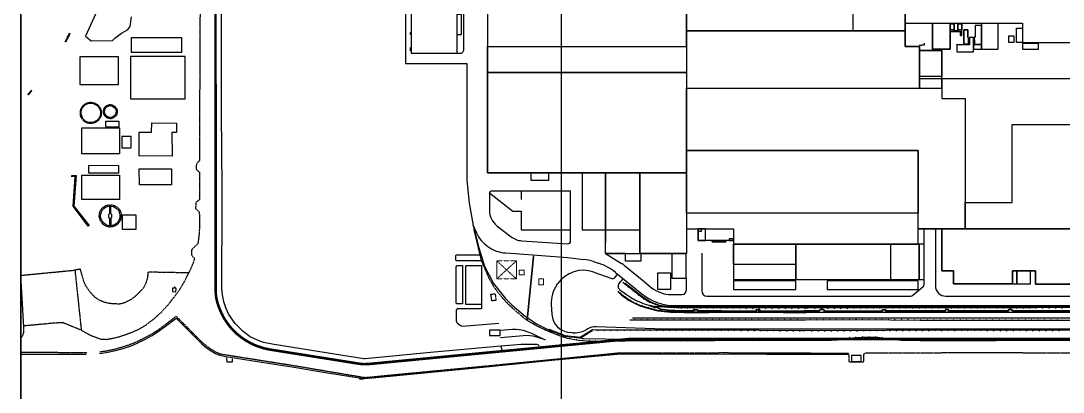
# Model space of a CAD drawing. Header units: millimetres. Extents: x -17369 to 294000, y -718917 to 220315.
# Drawn here: x 253797 to 264973, y -201283 to -197299 of the extents above; entities that cross this region are included whole.
import ezdxf
from ezdxf.xclip import XClip

# ---------------------------------------------------------------- set-up
doc = ezdxf.new("R2010")
doc.units = ezdxf.units.MM
doc.header["$LTSCALE"] = 350
doc.header["$XCLIPFRAME"] = 2
doc.linetypes.add('xref key map$0$HIDDEN', pattern=[0.375, 0.25, -0.125])
doc.linetypes.add('xref key map$0$PHANTOM2', pattern=[1.25, 0.625, -0.125, 0.125, -0.125, 0.125, -0.125])
for name, color, linetype in [('SIGN', 7, 'Continuous'), ('xref key map$0$AE221_가드레일', 8, 'Continuous'), ('xref key map$0$CTR', 8, 'Continuous'), ('xref key map$0$L-BLDG', 9, 'Continuous'), ('xref key map$0$L-건물', 8, 'Continuous'), ('xref key map$0$대지경계선', 1, 'Continuous')]:
    doc.layers.add(name, color=color, linetype=linetype)

# ---------------------------------------------------------------- blocks, each defined once
blk = doc.blocks.new('xref key map$0$AE221')
at = {"layer": 'xref key map$0$AE221_가드레일', "flags": 128}
blk.add_lwpolyline([(0, 0), (0.707, -0.707)], dxfattribs=at)
blk = doc.blocks.new('xref key map')
at = {"linetype": 'xref key map$0$HIDDEN', "lineweight": 9}
for p, q in [((365534, 513206), (380732, 513206)), ((380732, 513206), (365534, 499206)), ((380732, 499206), (365534, 513206)), ((365534, 499206), (380732, 499206))]:
    blk.add_line(p, q, dxfattribs=at)
blk.add_lwpolyline([(0, 1551302), (2389260, 1551302), (2389260, 0), (0, 0)], close=True)
at = {"layer": 'xref key map$0$AE221_가드레일'}
for points in [[(462336, 496688), (462394, 496675), (477491, 484914), (481902, 482185), (485132, 480645), (487997, 479485), (490617, 478652), (494175, 478051), (498201, 477587), (503500, 477324), (602038, 477005)], [(602029, 473423), (569074, 473873), (528712, 473745), (509292, 473691), (499072, 474005), (494196, 474278), (489231, 475020), (481314, 476913), (475607, 478872), (470340, 481179), (466949, 483209), (463630, 485577), (461565, 487021), (458681, 489675)], [(602038, 477005), (604469, 476997), (682897, 477348), (732047, 477359), (778590, 477330), (822258, 477478), (861693, 477415), (920220, 477529), (964462, 477482), (984350, 477559), (1000585, 478094), (1046890, 478397)], [(601978, 451853), (464501, 451273), (444879, 451194), (434697, 451353), (428278, 451934), (419986, 453515), (415052, 454966), (403489, 459576), (396595, 462816), (390279, 466555)], [(602015, 467511), (467677, 467497)], [(405478, 460712), (418033, 455843), (429713, 454561), (439095, 460292), (441548, 460080), (533788, 460049), (600140, 459583), (601996, 459589)], [(601996, 459589), (664949, 459798), (725398, 460014), (818897, 459822), (888446, 459954), (961325, 460149), (1043632, 459963), (1046846, 459959)], [(855652, 451578), (797840, 451816), (749283, 451766), (690752, 451590), (676407, 452030), (669730, 452564), (667312, 452853), (664650, 453303), (661534, 453832), (658531, 454213), (655514, 454269), (652305, 454255), (649084, 454218), (645640, 454145), (642646, 454033), (639029, 453827), (636165, 453487), (633071, 453012), (629837, 452525), (627283, 452260), (624320, 452097), (622372, 451975), (602735, 451857), (601978, 451853)]]:
    blk.add_lwpolyline(points, dxfattribs=at)
at = {"layer": 'xref key map$0$AE221_가드레일', "flags": 128}
for points in [[(1046887, 477491), (1044881, 477502), (1026100, 476060), (1007038, 474671), (999889, 474031), (994574, 473891), (955597, 473793), (903655, 473551), (830278, 473379), (775373, 473571), (724467, 473341), (659981, 473609), (603171, 473407), (602029, 473423)], [(1046865, 467841), (1042380, 467837), (974750, 467399), (902941, 467327), (822643, 467358), (759065, 467369), (690644, 467383), (645521, 467704), (602697, 467511), (602015, 467511)]]:
    blk.add_lwpolyline(points, dxfattribs=at)
at = {"layer": 'xref key map$0$CTR'}
for p, q in [((359940, 564948), (359940, 551998)), ((360029, 565540), (377942, 551350)), ((361940, 566948), (422322, 566948)), ((384374, 566948), (384374, 560350)), ((422322, 528248), (422322, 566948)), ((377942, 551350), (384374, 551350)), ((384374, 551350), (384374, 537100)), ((347273, 540922), (350030, 534619)), ((365713, 540171), (376560, 531708)), ((384374, 537100), (422322, 537100)), ((693942, 495354), (693942, 537878)), ((702530, 537878), (702530, 493991)), ((384808, 528567), (420191, 526253)), ((358714, 524264), (360280, 523221)), ((372340, 519228), (379770, 518842)), ((379770, 518842), (420182, 515617)), ((420182, 515617), (432187, 514221)), ((439939, 512526), (443829, 511261)), ((449166, 518878), (461419, 511147)), ((523011, 519144), (523011, 489991)), ((440158, 504467), (453994, 499513)), ((463753, 509472), (477202, 498537)), ((456220, 500134), (458426, 502847)), ((456689, 504260), (476990, 487754)), ((459403, 495490), (462616, 499441)), ((477202, 498537), (484300, 492723)), ((511011, 499878), (511011, 490291)), ((411704, 494622), (412347, 495549)), ((459941, 491190), (465209, 487272)), ((685275, 486691), (692869, 493055)), ((499507, 487291), (508011, 487291)), ((527011, 485991), (683348, 485991)), ((710530, 485991), (944358, 485991)), ((407466, 479537), (407902, 472116)), ((493851, 477791), (1261444, 477791)), ((502224, 478791), (1177801, 478791)), ((469717, 469291), (1805597, 469291)), ((423736, 457854), (421511, 458058)), ((435467, 460821), (434368, 460187)), ((487070, 460824), (441885, 462418)), ((488974, 460791), (1805597, 460791)), ((0, 441470), (50296, 441372))]:
    blk.add_line(p, q, dxfattribs=at)
at = {"layer": 'xref key map$0$CTR', "linetype": 'xref key map$0$PHANTOM2', "ltscale": 2}
for p, q in [((0, 502010), (41532, 506008)), ((41532, 506008), (46431, 459802)), ((2268, 463080), (0, 501704)), ((24087, 465113), (2268, 463080)), ((32174, 465624), (24087, 465113)), ((46431, 459802), (32174, 465624)), ((1607, 455998), (2081, 457373)), ((2081, 457373), (2301, 458494)), ((2301, 458494), (2268, 463080)), ((0, 453416), (547, 454251)), ((547, 454251), (1607, 455998)), ((50703, 442511), (0, 442624))]:
    blk.add_line(p, q, dxfattribs=at)
at = {"layer": 'xref key map$0$CTR'}
for points in [[(58533, 705496), (49574, 685854), (54003, 682300), (70512, 682444), (72184, 684237), (74175, 685908), (77263, 688102), (80092, 689606), (81823, 690686), (83733, 692662), (84023, 693233), (85112, 700668)], [(295537, 731314), (295537, 664913), (342537, 664913), (342537, 575150), (344396, 557420), (347375, 540337), (351779, 523080), (356060, 508950), (363183, 495620), (372250, 484102), (377063, 479413), (387555, 470354), (396622, 464530), (406854, 459354), (419548, 455212), (432500, 453400), (448786, 453079), (467468, 453036)], [(153904, 772512), (153907, 626938), (154364, 568988), (154332, 557137), (154102, 491911), (154552, 487090), (155619, 481954), (157166, 477612), (157191, 477559)], [(33988, 681550), (35531, 684214)], [(35899, 684043), (34422, 681317)], [(35793, 685152), (35348, 684298), (36065, 683965), (36453, 684792), (35793, 685152)], [(35946, 685069), (37620, 688109)], [(37971, 687877), (36308, 684871)], [(5930, 641856), (5360, 641209), (5942, 640668), (6513, 641302), (5930, 641856)], [(8162, 644238), (6066, 641727)], [(6364, 641444), (8496, 643912)], [(61069, 626152), (60896, 624958), (60616, 624049), (59901, 622666), (59228, 621766), (58071, 620777), (56896, 620098), (55533, 619704), (54215, 619418), (52785, 619480), (51463, 619707), (50287, 620201), (49227, 620833), (48302, 621756), (47391, 622866), (46728, 624489), (46403, 626018), (46405, 627500), (46701, 629224), (47162, 630414), (48079, 631712), (49462, 632978), (51060, 633854), (52461, 634277), (54089, 634352), (55624, 634103), (57075, 633551), (58327, 632763), (59388, 631747), (60310, 630329), (60906, 628890), (61078, 627479), (61069, 626152)], [(65234, 625125), (64382, 626718), (64280, 627966), (64549, 629270), (65159, 630645), (66120, 631533), (67440, 632163), (68420, 632435), (69633, 632217), (70636, 631742), (71951, 630909), (72733, 629721), (73145, 628731), (73196, 627649), (73069, 626842), (72781, 625887), (72168, 624899), (71062, 624032), (70206, 623624), (68959, 623294), (67988, 623414), (67008, 623719), (65892, 624467), (65234, 625125)], [(65237, 620554), (75209, 620567), (75253, 616014), (65376, 616100), (65237, 620554)], [(90982, 593901), (90856, 611973), (100487, 612055), (100542, 619138), (119455, 618936), (119504, 611928), (116077, 611871), (116164, 593716), (90982, 593901)], [(75093, 580465), (52117, 580479), (52131, 586644), (75015, 586526), (75093, 580465)], [(51834, 539915), (40134, 555160), (41775, 578002), (38713, 578063)], [(38846, 578781), (42535, 578722), (40794, 555262), (52367, 540305), (51834, 539915)], [(91101, 571698), (90983, 583880), (115814, 583924), (115751, 571656), (91101, 571698)], [(68023, 555213), (68031, 549399), (67367, 548587), (67367, 546584), (68032, 545967), (68181, 540117), (66679, 540347), (64776, 541239), (63520, 542373), (62211, 544086), (61432, 545839), (61194, 547599), (61359, 549081), (61852, 550710), (62725, 552255), (63792, 553454), (65014, 554360), (66549, 554972), (68023, 555213)], [(69227, 555258), (71238, 554806), (72763, 554012), (74296, 552814), (75322, 551479), (75896, 549855), (76159, 548249), (76156, 546718), (75868, 545502), (75349, 544216), (74257, 542645), (73114, 541593), (71837, 540833), (69465, 540180), (69345, 546095), (69885, 546739), (69897, 548887), (69170, 549454), (69227, 555258)], [(393418, 516528), (388776, 467556), (389178, 467518), (393936, 516507), (393418, 516528)], [(339283, 509639), (339283, 480039), (334883, 480039), (334283, 480709), (334283, 508658), (335150, 509639), (339283, 509639)], [(118468, 492906), (117954, 492943), (117878, 492116), (116574, 492102), (116545, 489478), (119134, 489364), (119226, 492005), (118428, 492050), (118468, 492906)], [(458545, 489528), (461440, 486864), (463515, 485413), (466840, 483041), (470249, 481000), (475535, 478685), (481259, 476720), (489193, 474823), (494176, 474078), (499064, 473805), (509290, 473491), (528713, 473545), (569073, 473673), (602029, 473223)], [(602039, 477312), (503508, 477608), (498225, 477870), (494215, 478332), (490684, 478929), (488094, 479752), (485247, 480905), (482039, 482435), (477654, 485147), (464176, 495647)], [(368806, 447439), (314653, 442626), (264582, 437794), (263391, 437809), (223284, 444256), (192955, 449039), (186435, 450478), (181672, 452186), (176198, 454750), (170664, 458726), (164551, 465087), (159829, 471794), (157191, 477559)], [(353783, 479643), (353783, 476143), (335190, 476143), (334283, 475147), (334283, 467045), (334854, 465672), (337703, 463395), (339283, 462907), (367154, 465361)], [(482041, 479266), (482733, 478883), (486142, 477449), (486633, 477334), (487737, 477499), (488925, 477238), (489757, 476848), (490617, 476201), (491097, 475975), (497565, 475082), (502314, 474805), (508268, 474707), (516598, 474613), (517229, 475449), (519525, 475448), (520746, 474568), (538574, 474575), (565096, 474496), (565151, 475502), (567382, 475419), (567480, 474503), (602032, 474703)], [(483326, 478959), (486235, 477735), (486645, 477639), (487747, 477804), (489022, 477524), (489912, 477106), (490772, 476459), (491183, 476266), (497594, 475381), (502325, 475105), (508272, 475007), (516450, 474915), (517080, 475749), (519622, 475748), (520843, 474868), (538574, 474875), (564812, 474797), (564867, 475813), (567652, 475709), (567749, 474805), (602033, 475003)], [(602032, 474703), (613558, 474769), (614088, 475819), (616290, 475748), (617431, 474611), (661445, 474523), (662146, 475553), (663691, 475503), (664197, 474687), (704528, 474687), (710190, 474771), (710691, 475803), (712002, 475789), (712504, 474649), (758618, 474600), (759292, 475704), (760843, 475691), (761928, 474613), (795621, 474761), (807532, 474586)], [(602033, 475003), (613373, 475068), (613906, 476125), (616418, 476044), (617555, 474911), (661286, 474823), (661991, 475858), (663861, 475798), (664364, 474987), (704523, 474987), (710001, 475068), (710504, 476104), (712199, 476087), (712700, 474948), (758450, 474900), (759125, 476005), (760968, 475990), (762052, 474913), (795623, 475061), (807397, 474888)], [(60455, 441969), (65546, 442639), (71605, 443910), (78656, 445881), (85391, 448179), (90422, 450348), (95219, 452789), (100857, 455737), (106601, 459549), (112177, 463677), (116154, 466795), (119229, 469177), (134125, 454176), (139111, 449246), (142723, 446271), (146175, 443966), (149639, 441817), (152808, 440525), (156169, 439827), (157098, 439690)], [(368079, 459781), (377612, 460625), (380543, 460660), (382850, 460389), (385967, 459804), (389452, 458677), (393265, 457088), (402780, 452306), (396345, 454601), (393455, 455261), (391033, 455560), (388836, 455650), (385851, 455493), (368452, 453928)], [(405364, 460581), (405255, 460302)], [(405255, 460302), (417855, 455355), (429847, 454062), (438821, 459563)], [(405364, 460581), (417927, 455649), (429777, 454371), (438664, 459819)], [(438664, 459819), (438821, 459563)], [(369706, 443657), (396974, 446272), (397687, 446634), (398006, 447112), (398031, 447662), (397872, 448064), (397327, 448577), (396452, 448734), (384335, 448852), (368806, 447439)], [(368806, 447439), (369706, 443657)], [(601953, 441420), (635210, 441406)], [(158033, 438483), (158163, 435636), (162477, 435569), (162514, 437885)], [(262674, 422767), (262515, 421942), (260314, 422271), (260564, 423122)]]:
    blk.add_lwpolyline(points, dxfattribs=at)
blk.add_lwpolyline([(334928, 717133), (337037, 717133, -0.4142136), (340037, 714133), (340037, 675413, -0.4142136), (337037, 672413), (334928, 672413)], format="xyb", dxfattribs=at)
at = {"layer": 'xref key map$0$CTR', "linetype": 'xref key map$0$PHANTOM2', "ltscale": 2}
for points in [[(46431, 459802), (53560, 455897), (61690, 452872), (66157, 452799), (72561, 454042), (76950, 455239), (83925, 457761), (90520, 460530), (96091, 463812), (102911, 469104), (108142, 473946), (113361, 479695), (118210, 485909), (122223, 491488), (125530, 496922), (129087, 504042), (131193, 508187), (133631, 514697), (131350, 517268), (131419, 521941), (136215, 526549), (136479, 528027), (137249, 534516), (137486, 540414), (137337, 550499), (134455, 553129), (134683, 558134), (137485, 560527), (137406, 580932), (134833, 583544), (135128, 587983), (137413, 590408), (137665, 657653), (137894, 704781)], [(693849, 680469), (694023, 678936), (690079, 678712)], [(68058, 556274), (68104, 549403), (67416, 548562), (67429, 546609), (68095, 546000), (68260, 539029), (66505, 539468), (65018, 540020), (63665, 540842), (62340, 542100), (61230, 543781), (60592, 545348), (60249, 547096), (60320, 548881), (60566, 550354), (61104, 551788), (62095, 553270), (63489, 554547), (65057, 555525), (66405, 555959), (68058, 556274)], [(390279, 466555), (387819, 468137), (380831, 473938), (374678, 479528), (368893, 485889), (363289, 493244), (359869, 499574), (354936, 510598), (353825, 513525), (348186, 537160)], [(128993, 503856), (97635, 504458), (97408, 501713), (97034, 498994), (96292, 496622), (94876, 493584), (92998, 491017), (90500, 488372), (88166, 486119), (84252, 483287), (79969, 480976), (77660, 480253), (75242, 479928), (71198, 480059), (67500, 480449), (63705, 481431), (60214, 482921), (57454, 484726), (55318, 486808), (52146, 490482), (49754, 494247), (48281, 497640), (45745, 506765), (41532, 506008)], [(365078, 482834), (361874, 482341), (361010, 487425), (364311, 487868), (365078, 482834)], [(157100, 440726), (156349, 440838), (153109, 441511), (150106, 442735), (146730, 444829), (143336, 447096), (139799, 450009), (134850, 454903), (119318, 470544), (115524, 467605), (111555, 464493), (106012, 460390), (100334, 456622), (94749, 453701), (89986, 451277), (85022, 449137), (78352, 446862), (71362, 444907), (65374, 443651), (60321, 442986)]]:
    blk.add_lwpolyline(points, dxfattribs=at)
for points in [[(61762, 626100), (61575, 624806), (61261, 623786), (60491, 622297), (59737, 621289), (58473, 620209), (57170, 619456), (55703, 619032), (54275, 618722), (52711, 618790), (51268, 619037), (49974, 619581), (48798, 620282), (47788, 621290), (46789, 622507), (46063, 624285), (45710, 625946), (45712, 627560), (46029, 629410), (46546, 630745), (47556, 632174), (49056, 633546), (50790, 634497), (52343, 634966), (54129, 635049), (55805, 634777), (57386, 634175), (58756, 633313), (59926, 632193), (60926, 630654), (61583, 629068), (61772, 627519)], [(64499, 624580), (63495, 626457), (63367, 628022), (63682, 629549), (64408, 631183), (65607, 632291), (67122, 633014), (68377, 633363), (69912, 633087), (71074, 632537), (72600, 631570), (73536, 630148), (74042, 628933), (74105, 627600), (73954, 626641), (73613, 625512), (72853, 624286), (71542, 623258), (70519, 622771), (69022, 622375), (67797, 622526), (66614, 622894), (65315, 623765)], [(69178, 556284), (71581, 555743), (73300, 554848), (75004, 553516), (76202, 551957), (76858, 550102), (77148, 548329), (77145, 546602), (76813, 545202), (76224, 543743), (75007, 541992), (73708, 540796), (72228, 539916), (69402, 539112), (69282, 546117), (69824, 546746), (69831, 548859), (69103, 549424)]]:
    blk.add_lwpolyline(points, close=True, dxfattribs=at)
at = {"layer": 'xref key map$0$CTR', "flags": 128}
for points in [[(347375, 540337), (352497, 517525), (334388, 517525), (333980, 517097), (333980, 513936), (334388, 513525), (353825, 513525)], [(1046887, 477291), (1044888, 477301), (1026115, 475861), (1007054, 474472), (999900, 473831), (994577, 473691), (955598, 473593), (903656, 473351), (830278, 473179), (775373, 473371), (724467, 473141), (659981, 473409), (603170, 473207), (602029, 473223)], [(602039, 477312), (604467, 477305), (682896, 477656), (732047, 477667), (778589, 477638), (822258, 477786), (861693, 477723), (920220, 477837), (964461, 477790), (984344, 477867), (1000579, 478402), (1044644, 478610), (1046890, 478608)], [(157098, 439690), (160714, 439154), (181887, 435808), (211596, 431111), (229168, 428032), (263199, 422654), (263965, 422603), (278193, 424045), (357383, 431653), (410505, 436936), (460782, 441550), (572657, 441431), (601953, 441420)]]:
    blk.add_lwpolyline(points, dxfattribs=at)
at = {"layer": 'xref key map$0$CTR', "linetype": 'xref key map$0$PHANTOM2', "ltscale": 2, "flags": 128}
for points in [[(601954, 442084), (542793, 442307), (459930, 442273), (458490, 442100), (399139, 436186), (356912, 432045), (317615, 428322), (265460, 423337), (264461, 423333), (262897, 423477), (229121, 429150), (211765, 432123), (182047, 436822), (160869, 440168), (157100, 440726)], [(1046805, 442241), (1032534, 442242), (958924, 442402), (899048, 442250), (820969, 442161), (736837, 442396), (648777, 442120), (647197, 441223), (647160, 435951), (647035, 435371), (636801, 435235), (636287, 435764), (636331, 440658), (635709, 441827), (602102, 442083), (601954, 442084)]]:
    blk.add_lwpolyline(points, dxfattribs=at)
at = {"layer": 'xref key map$0$CTR'}
for centre, radius, start, end in [((361940, 564948), 2000, 90, 180), ((374940, 551998), 15000, 180, 232.03882), ((372018, 544239), 24000, 203.628749, 236.333878), ((385787, 543535), 15000, 232.03882, 266.258504), ((373585, 543195), 24000, 236.333878, 267.028131), ((420322, 528248), 2000, 266.258504, 0), ((427565, 474489), 40000, 71.979753, 83.364503), ((432068, 481871), 24000, 70.300636, 145.257555), ((431455, 473223), 40000, 50.888007, 71.979753), ((448612, 490850), 24000, 50.888007, 57.749686), ((454668, 501396), 2000, 250.300636, 320.888007), ((431425, 480945), 24000, 145.257555, 183.361527), ((461731, 493597), 3000, 140.888007, 233.366152), ((499507, 511291), 24000, 230.681542, 270), ((508011, 490291), 3000, 270, 0), ((527011, 489991), 4000, 180, 270), ((690942, 495354), 3000, 309.962877, 0), ((710530, 493991), 8000, 180, 270), ((493851, 525791), 48000, 233.366152, 270), ((502224, 518791), 40000, 230.888007, 270), ((683348, 488991), 3000, 270, 309.962877), ((422877, 472995), 15000, 183.361527, 264.776008), ((425375, 475779), 18000, 264.776008, 299.974715), ((441462, 450426), 12000, 87.979536, 119.974715), ((488974, 514791), 54000, 267.979536, 270)]:
    blk.add_arc(centre, radius, start, end, dxfattribs=at)
at = {"layer": 'xref key map$0$L-BLDG'}
for p, q in [((358366, 841878), (358366, 580878)), ((511366, 841878), (511366, 518878)), ((679366, 841878), (679366, 677878)), ((511366, 689878), (679366, 689878)), ((679366, 695878), (769366, 695878)), ((700393, 675878), (700393, 695878)), ((713803, 695878), (713803, 675878)), ((713803, 689453), (713803, 695878)), ((713803, 689453), (721915, 689453)), ((717021, 695463), (713968, 695463)), ((717021, 690842), (713968, 690842)), ((717021, 689993), (717021, 695878)), ((717021, 689993), (719821, 689993)), ((719821, 689993), (719821, 695878)), ((719821, 695463), (722875, 695463)), ((719821, 690842), (722875, 690842)), ((721915, 686453), (721915, 689453)), ((721965, 689453), (722825, 689453)), ((721965, 686453), (721965, 689453)), ((722825, 689222), (721965, 689222)), ((722825, 688992), (721965, 688992)), ((722825, 688761), (721965, 688761)), ((722825, 686453), (722825, 689453)), ((722825, 686453), (722825, 689453)), ((722875, 690842), (722875, 695463)), ((722875, 686453), (722875, 690842)), ((724278, 690703), (727528, 690703)), ((724278, 684853), (724278, 690703)), ((727528, 690703), (727528, 684853)), ((733003, 694178), (733003, 685028)), ((737778, 694178), (733003, 694178)), ((737903, 694178), (733128, 694178)), ((737903, 695878), (737903, 675878)), ((750703, 675878), (750703, 695878)), ((769366, 695878), (769366, 680878)), ((721915, 686453), (722875, 686453)), ((722825, 688530), (721965, 688530)), ((722825, 688299), (721965, 688299)), ((722825, 688068), (721965, 688068)), ((722825, 687838), (721965, 687838)), ((722825, 687607), (721965, 687607)), ((722825, 687376), (721965, 687376)), ((722825, 687145), (721965, 687145)), ((722825, 686915), (721965, 686915)), ((722825, 686684), (721965, 686684)), ((724278, 679603), (724278, 684853)), ((727528, 684853), (728028, 684853)), ((728028, 684828), (728028, 679603)), ((731763, 674118), (731763, 684588)), ((732303, 685028), (732303, 682928)), ((732303, 685028), (733003, 685028)), ((769366, 680878), (846366, 680878)), ((358366, 677878), (511366, 677878)), ((679366, 677878), (690366, 677878)), ((690366, 677878), (690366, 645878)), ((713803, 675878), (700393, 675878)), ((718943, 679238), (718943, 674118)), ((718943, 673928), (731763, 673928)), ((728028, 679603), (724278, 679603)), ((737903, 679328), (732653, 679328)), ((737903, 675878), (750703, 675878)), ((358366, 657878), (511366, 657878)), ((511366, 645878), (707366, 645878)), ((358366, 580878), (511366, 580878)), ((449166, 580878), (449166, 527391)), ((475366, 580878), (475366, 518878)), ((689366, 537878), (707366, 537878)), ((547366, 510523), (547366, 525878)), ((668367, 498878), (668366, 525878)), ((475366, 518878), (511366, 518878)), ((511366, 518878), (511011, 518878)), ((547366, 510523), (595366, 510523))]:
    blk.add_line(p, q, dxfattribs=at)
at = {"layer": 'xref key map$0$L-BLDG', "lineweight": 30}
blk.add_line((449166, 518878), (475366, 518878), dxfattribs=at)
at = {"layer": 'xref key map$0$L-BLDG'}
for points in [[(368604, 847778), (368604, 841878), (358366, 841878), (358366, 677878), (511366, 677878), (511366, 841878), (509366, 841878), (509366, 853878), (398554, 853878), (398554, 841878), (396679, 841878), (396679, 847778), (368604, 847778), (368604, 841878), (358366, 841878)], [(679366, 841878), (679366, 695878), (700393, 695878), (700393, 675878), (713803, 675878), (713803, 695878), (737903, 695878), (737903, 675878), (750703, 675878), (750703, 695878), (769366, 695878), (769366, 680878), (846366, 680878), (846366, 695878), (859366, 695878), (859366, 680878), (877366, 680878), (877366, 695878), (892430, 695878), (892430, 676878), (913366, 676878), (913366, 841878), (679366, 841878)], [(334928, 687073), (338578, 687073), (338578, 702473), (334928, 702473)], [(300208, 687073), (299208, 687073), (299204, 688672), (300208, 688672)], [(511366, 689878), (511366, 645878), (690366, 645878), (690366, 677878), (679366, 677878), (679366, 689878), (511366, 689878)], [(713803, 695878), (713803, 675878), (700393, 675878), (700393, 695878)], [(713968, 695463), (713968, 690842), (717021, 690842)], [(722875, 695878), (722875, 690842), (719821, 690842)], [(724278, 690703), (724278, 679603), (728028, 679603), (728028, 684828), (727528, 684828), (727528, 690703), (724278, 690703)], [(737903, 694178), (733003, 694178), (733003, 685028), (732303, 685028), (732303, 682928), (732653, 682928), (732653, 679328), (737903, 679328), (737903, 694178)], [(737903, 695878), (737903, 675878), (750703, 675878), (750703, 695878)], [(718943, 679238), (718943, 679488), (728643, 679488), (728643, 684838)], [(728643, 684838), (728643, 679413), (728643, 679298), (718943, 679298), (718943, 673928), (731763, 673928), (731763, 684838), (728643, 684838)], [(731763, 678928), (732653, 678928), (732653, 682928), (731763, 682928)], [(300208, 674463), (299208, 674463), (299208, 677063), (300208, 677063)], [(959367, 652953), (923292, 652953), (923292, 638353), (905442, 638353), (905442, 652953), (878291, 652953), (878291, 638353), (806441, 638353), (806441, 652953), (707366, 652953), (707366, 645878)], [(707367, 537878), (707367, 505358), (716414, 505358), (716418, 495386), (761842, 495403), (761842, 505403), (779367, 505403), (779367, 495128), (833367, 495128), (833367, 505378), (940642, 505403), (940642, 517403), (959367, 517403), (959367, 652953)], [(475366, 536878), (475366, 518878), (476261, 518878), (476261, 512878), (464366, 512878), (464366, 518878), (449166, 518878), (449166, 536878), (475366, 536878)], [(520366, 537878), (520366, 528878), (525966, 528878), (525966, 537877), (520366, 537878)]]:
    blk.add_lwpolyline(points, dxfattribs=at)
for points in [[(511366, 761878), (679366, 761878), (679366, 689878), (511366, 689878)], [(300208, 672413), (300208, 717133), (334928, 717133), (334928, 672413)], [(713968, 695463), (717021, 695463), (717021, 690842), (713968, 690842)], [(717021, 695878), (719821, 695878), (719821, 689993), (717021, 689993)], [(719821, 695463), (722875, 695463), (722875, 690842), (719821, 690842)], [(769366, 680878), (764837, 680878), (764837, 692084), (769366, 692084)], [(731763, 682928), (732653, 682928), (732653, 678928), (731763, 678928)], [(762830, 680878), (758817, 680878), (758817, 686024), (762830, 686024)], [(358366, 677878), (511366, 677878), (511366, 657878), (358366, 657878)], [(707366, 654953), (690366, 654953), (690366, 674878), (707366, 674878)], [(737903, 679328), (732653, 679328), (732653, 678928), (731763, 678928), (731763, 675878), (737903, 675878)], [(769366, 675878), (781716, 675878), (781716, 680228), (769366, 680228)], [(358366, 657878), (511366, 657878), (511366, 580878), (358366, 580878)], [(511366, 597878), (689366, 597878), (689366, 549878), (511366, 549878)], [(391869, 575077), (405629, 575077), (405629, 580878), (391869, 580878), (391869, 575077)], [(431166, 536878), (449166, 536878), (449166, 580878), (431166, 580878)], [(475366, 580878), (449166, 580878), (449166, 536878), (475366, 536878)], [(475366, 580878), (511366, 580878), (511366, 518878), (475366, 518878)], [(520366, 536078), (522966, 536078), (522966, 537876), (520366, 537876)], [(959362, 537878), (959367, 517403), (940642, 517403), (940642, 505403), (833367, 505378), (833367, 495128), (779367, 495128), (779367, 505403), (761842, 505403), (761842, 495403), (716418, 495402), (716414, 505358), (707367, 505358), (707367, 537878)], [(530916, 527878), (541416, 527878), (541416, 528878), (530916, 528878)], [(544166, 528878), (547366, 528878), (547366, 530078), (544166, 530078)], [(547366, 498876), (595366, 498878), (595366, 525878), (547366, 525876)], [(595366, 498878), (689942, 498878), (689942, 525878), (595366, 525878)], [(689942, 498878), (693942, 498878), (693942, 525878), (689942, 525878)], [(511011, 518878), (500011, 518878), (500011, 499878), (511011, 499878)], [(761845, 495403), (765041, 495403), (765018, 505403), (761842, 505403)], [(765041, 495403), (775517, 495403), (775517, 505428), (765041, 505403)], [(489183, 503892), (498982, 503892), (498982, 491092), (489183, 491092)], [(547366, 491176), (595366, 491176), (595366, 497676), (547366, 497676)], [(619366, 491178), (689366, 491178), (689366, 497703), (619366, 497703)]]:
    blk.add_lwpolyline(points, close=True, dxfattribs=at)
at = {"layer": 'xref key map$0$L-BLDG', "lineweight": 30}
for points in [[(511366, 761878), (511366, 645878), (707366, 645878), (707366, 674878), (690366, 674878), (690366, 677878), (679366, 677878), (679366, 761878), (511366, 761878)], [(511366, 645878), (707367, 645878), (707367, 637878), (725367, 637878), (725367, 537878), (689366, 537878), (689366, 597878), (511366, 597878), (511366, 645878)], [(725367, 557878), (761367, 557878), (761367, 617878), (851367, 617878), (851367, 597878), (869367, 597878), (869367, 537878), (725367, 537878), (725367, 557878)], [(511366, 549878), (511366, 537878), (547366, 537876), (547366, 525876), (689366, 525878), (689366, 549878), (511366, 549878)]]:
    blk.add_lwpolyline(points, dxfattribs=at)
for points in [[(639366, 761878), (679366, 761878), (679366, 689878), (639366, 689878)], [(707366, 652953), (690366, 652953), (690366, 645878), (707366, 645878)], [(520366, 528878), (520366, 537876), (547366, 537876), (547366, 528878), (541416, 528878), (541416, 527878), (530916, 527878), (530916, 528878)]]:
    blk.add_lwpolyline(points, close=True, dxfattribs=at)
at = {"layer": 'xref key map$0$L-건물', "lineweight": 9}
for p, q in [((365534, 513206), (365534, 499206)), ((380732, 513206), (380732, 499206))]:
    blk.add_line(p, q, dxfattribs=at)
at = {"layer": 'xref key map$0$L-건물'}
for points in [[(84630, 673656), (123764, 673656), (123764, 684566), (84630, 684566)], [(45366, 648771), (74912, 648771), (74912, 670078), (45366, 670078)], [(84266, 637787), (126308, 637787), (126308, 670220), (84266, 670220)], [(75708, 595375), (46829, 595372), (46829, 615338), (75708, 615338)], [(77623, 599985), (84810, 599985), (84810, 608846), (77623, 608846)], [(75708, 560371), (46829, 560368), (46829, 578918), (75708, 578918)], [(88228, 537332), (77971, 537328), (77971, 548392), (88228, 548392)], [(353783, 479643), (341783, 479639), (341783, 509639), (353783, 509639)], [(637963, 435816), (645463, 435816), (645463, 440316), (637963, 440316)]]:
    blk.add_lwpolyline(points, close=True, dxfattribs=at)
at = {"layer": 'xref key map$0$L-건물', "lineweight": 9}
for points in [[(382718, 506029), (386537, 506029), (386537, 502276), (382718, 502276)], [(397961, 494710), (401591, 494710), (401591, 499339), (397961, 499339)]]:
    blk.add_lwpolyline(points, close=True, dxfattribs=at)
at = {"layer": 'xref key map$0$L-건물'}
blk.add_lwpolyline([(360079, 455781), (368079, 455781), (368079, 459781), (360079, 459781), (360079, 455781)], dxfattribs=at)
at = {"layer": 'xref key map$0$대지경계선', "linetype": 'xref key map$0$PHANTOM2', "ltscale": 15, "const_width": 2000}
blk.add_lwpolyline([(1279058, 453016), (467468, 453036), (409328, 447456), (269358, 434036), (266531, 433796), (263358, 433716), (260440, 433978), (191008, 445006), (186597, 445934), (182298, 447356), (179498, 448416), (176778, 449706), (174168, 451146), (171665, 452721), (169138, 454466), (165639, 457295), (162458, 460476), (160468, 462736), (158658, 465136), (156153, 468901), (154098, 472906), (152898, 475676), (151798, 478476), (150888, 481336), (150208, 484246), (149798, 487236), (149648, 490206), (149388, 905626)], dxfattribs=at)
at = {"layer": 'xref key map$0$AE221_가드레일'}
for p, xscale, yscale, zscale, rotation in [((460345, 488143), 999.9999999999997, 999.9999999999997, 999.9999999999997, 137.3768794320802), ((466291, 493639), 1000, 1000, 1000, 322.0794420745268), ((470235, 490566), 1000, 1000, 1000, 322.0794420745268), ((464300, 485099), 1000, 1000, 1000, 144.4965675509345), ((468447, 482312), 999.9999999999997, 999.9999999999997, 999.9999999999997, 149.0906506912393), ((472899, 480058), 999.9999999999998, 999.9999999999998, 999.9999999999998, 156.3490186004174), ((474180, 487493), 1000, 1000, 1000, 322.0794420745268), ((478174, 484492), 1000, 1000, 1000, 328.2643667199509), ((482458, 481920), 1000, 1000, 1000, 334.5020008165715), ((477540, 478209), 999.9999999999998, 999.9999999999998, 999.9999999999998, 161.0530943619735), ((482296, 476678), 999.9999999999999, 999.9999999999999, 999.9999999999999, 166.5531669449576), ((487159, 475515), 999.9999999999999, 999.9999999999999, 999.9999999999999, 166.5531669449576), ((487021, 479880), 1000, 1000, 1000, 337.95265764647), ((492069, 474596), 1000, 1000, 1000, 171.4967871933283), ((491798, 478453), 999.9999999999992, 999.9999999999992, 999.9999999999992, 350.403532849208), ((497041, 474119), 999.9999999999994, 999.9999999999994, 999.9999999999994, 176.8032908779756), ((496747, 477754), 1000, 1000, 1000, 353.4278174135893), ((502036, 473914), 1000, 1000, 1000, 178.2412259284729), ((501733, 477412), 1000, 1000, 1000, 357.1608545177268), ((507034, 473761), 1000, 1000, 1000, 178.2412259284729), ((506731, 477314), 1000.000000000001, 1000.000000000001, 1000.000000000001, 359.8143945054298), ((512033, 473699), 999.9999999999994, 999.9999999999994, 999.9999999999994, 180.1592938346371), ((511731, 477297), 1000.000000000001, 1000.000000000001, 1000.000000000001, 359.8143945054298), ((517033, 473713), 999.9999999999994, 999.9999999999994, 999.9999999999994, 180.1592938346371), ((516731, 477281), 1000.000000000001, 1000.000000000001, 1000.000000000001, 359.8143945054298), ((522033, 473727), 999.9999999999994, 999.9999999999994, 999.9999999999994, 180.1592938346371), ((521731, 477265), 1000.000000000001, 1000.000000000001, 1000.000000000001, 359.8143945054298), ((527033, 473741), 999.9999999999994, 999.9999999999994, 999.9999999999994, 180.1592938346371), ((526731, 477249), 1000.000000000001, 1000.000000000001, 1000.000000000001, 359.8143945054298), ((532033, 473756), 999.999999999999, 999.999999999999, 999.999999999999, 180.1817104846466), ((531731, 477233), 1000.000000000001, 1000.000000000001, 1000.000000000001, 359.8143945054298), ((537033, 473772), 999.999999999999, 999.999999999999, 999.999999999999, 180.1817104846466), ((536731, 477216), 1000.000000000001, 1000.000000000001, 1000.000000000001, 359.8143945054298), ((542033, 473788), 999.999999999999, 999.999999999999, 999.999999999999, 180.1817104846466), ((541731, 477200), 1000.000000000001, 1000.000000000001, 1000.000000000001, 359.8143945054298), ((547032, 473804), 999.999999999999, 999.999999999999, 999.999999999999, 180.1817104846466), ((546731, 477184), 1000.000000000001, 1000.000000000001, 1000.000000000001, 359.8143945054298), ((552032, 473819), 999.999999999999, 999.999999999999, 999.999999999999, 180.1817104846466), ((551731, 477168), 1000.000000000001, 1000.000000000001, 1000.000000000001, 359.8143945054298), ((557032, 473835), 999.999999999999, 999.999999999999, 999.999999999999, 180.1817104846466), ((556730, 477152), 1000.000000000001, 1000.000000000001, 1000.000000000001, 359.8143945054298), ((562032, 473851), 999.999999999999, 999.999999999999, 999.999999999999, 180.1817104846466), ((561730, 477135), 1000.000000000001, 1000.000000000001, 1000.000000000001, 359.8143945054298), ((567032, 473867), 999.999999999999, 999.999999999999, 999.999999999999, 180.1817104846466), ((566730, 477119), 1000.000000000001, 1000.000000000001, 1000.000000000001, 359.8143945054298), ((572032, 473833), 999.9999999999999, 999.9999999999999, 999.9999999999999, 179.2161650072865), ((571730, 477103), 1000.000000000001, 1000.000000000001, 1000.000000000001, 359.8143945054298), ((577032, 473765), 999.9999999999999, 999.9999999999999, 999.9999999999999, 179.2161650072865), ((576730, 477087), 1000.000000000001, 1000.000000000001, 1000.000000000001, 359.8143945054298), ((582031, 473696), 999.9999999999999, 999.9999999999999, 999.9999999999999, 179.2161650072865), ((581730, 477071), 1000.000000000001, 1000.000000000001, 1000.000000000001, 359.8143945054298), ((587031, 473628), 999.9999999999999, 999.9999999999999, 999.9999999999999, 179.2161650072865), ((586730, 477054), 1000.000000000001, 1000.000000000001, 1000.000000000001, 359.8143945054298), ((592030, 473559), 999.9999999999999, 999.9999999999999, 999.9999999999999, 179.2161650072865), ((591730, 477038), 1000.000000000001, 1000.000000000001, 1000.000000000001, 359.8143945054298), ((597030, 473491), 999.9999999999999, 999.9999999999999, 999.9999999999999, 179.2161650072865), ((596730, 477022), 1000.000000000001, 1000.000000000001, 1000.000000000001, 359.8143945054298), ((601730, 477006), 1000.000000000001, 1000.000000000001, 1000.000000000001, 359.8143945054298), ((607026, 473421), 1000.000000000001, 1000.000000000001, 1000.000000000001, 180.2037228473301), ((609468, 477019), 999.9999999999985, 999.9999999999985, 999.9999999999985, 0.2564189821368001), ((612026, 473438), 1000.000000000001, 1000.000000000001, 1000.000000000001, 180.2037228473301), ((614468, 477042), 999.9999999999985, 999.9999999999985, 999.9999999999985, 0.2564189821368001), ((617026, 473456), 1000.000000000001, 1000.000000000001, 1000.000000000001, 180.2037228473301), ((619468, 477064), 999.9999999999985, 999.9999999999985, 999.9999999999985, 0.2564189821368001), ((622026, 473474), 1000.000000000001, 1000.000000000001, 1000.000000000001, 180.2037228473301), ((624468, 477087), 999.9999999999985, 999.9999999999985, 999.9999999999985, 0.2564189821368001), ((627026, 473492), 1000.000000000001, 1000.000000000001, 1000.000000000001, 180.2037228473301), ((629468, 477109), 999.9999999999985, 999.9999999999985, 999.9999999999985, 0.2564189821368001), ((632026, 473510), 1000.000000000001, 1000.000000000001, 1000.000000000001, 180.2037228473301), ((634468, 477131), 999.9999999999985, 999.9999999999985, 999.9999999999985, 0.2564189821368001), ((637026, 473527), 1000.000000000001, 1000.000000000001, 1000.000000000001, 180.2037228473301), ((639468, 477154), 999.9999999999985, 999.9999999999985, 999.9999999999985, 0.2564189821368001), ((642026, 473545), 1000.000000000001, 1000.000000000001, 1000.000000000001, 180.2037228473301), ((644468, 477176), 999.9999999999985, 999.9999999999985, 999.9999999999985, 0.2564189821368001), ((647026, 473563), 1000.000000000001, 1000.000000000001, 1000.000000000001, 180.2037228473301), ((649468, 477198), 999.9999999999985, 999.9999999999985, 999.9999999999985, 0.2564189821368001), ((652026, 473581), 1000.000000000001, 1000.000000000001, 1000.000000000001, 180.2037228473301), ((654468, 477221), 999.9999999999985, 999.9999999999985, 999.9999999999985, 0.2564189821368001), ((657026, 473598), 1000.000000000001, 1000.000000000001, 1000.000000000001, 180.2037228473301), ((659468, 477243), 999.9999999999985, 999.9999999999985, 999.9999999999985, 0.2564189821368001), ((662026, 473600), 999.9999999999994, 999.9999999999994, 999.9999999999994, 179.7618835019389), ((664468, 477266), 999.9999999999985, 999.9999999999985, 999.9999999999985, 0.2564189821368001), ((667026, 473580), 999.9999999999994, 999.9999999999994, 999.9999999999994, 179.7618835019389), ((669468, 477288), 999.9999999999985, 999.9999999999985, 999.9999999999985, 0.2564189821368001), ((672026, 473559), 999.9999999999994, 999.9999999999994, 999.9999999999994, 179.7618835019389), ((674468, 477310), 999.9999999999985, 999.9999999999985, 999.9999999999985, 0.2564189821368001), ((677026, 473538), 999.9999999999994, 999.9999999999994, 999.9999999999994, 179.7618835019389), ((679468, 477333), 999.9999999999985, 999.9999999999985, 999.9999999999985, 0.2564189821368001), ((682026, 473517), 999.9999999999994, 999.9999999999994, 999.9999999999994, 179.7618835019389), ((684468, 477348), 999.999999999998, 999.999999999998, 999.999999999998, 0.0128228021893429), ((687026, 473497), 999.9999999999994, 999.9999999999994, 999.9999999999994, 179.7618835019389), ((689468, 477349), 999.999999999998, 999.999999999998, 999.999999999998, 0.0128228021893429), ((692026, 473476), 999.9999999999994, 999.9999999999994, 999.9999999999994, 179.7618835019389), ((694468, 477351), 999.999999999998, 999.999999999998, 999.999999999998, 0.0128228021893429), ((697026, 473455), 999.9999999999994, 999.9999999999994, 999.9999999999994, 179.7618835019389), ((699468, 477352), 999.999999999998, 999.999999999998, 999.999999999998, 0.0128228021893429), ((702026, 473434), 999.9999999999994, 999.9999999999994, 999.9999999999994, 179.7618835019389), ((704468, 477353), 999.999999999998, 999.999999999998, 999.999999999998, 0.0128228021893429), ((707026, 473413), 999.9999999999994, 999.9999999999994, 999.9999999999994, 179.7618835019389), ((709468, 477354), 999.999999999998, 999.999999999998, 999.999999999998, 0.0128228021893429), ((712026, 473393), 999.9999999999994, 999.9999999999994, 999.9999999999994, 179.7618835019389), ((714468, 477355), 999.999999999998, 999.999999999998, 999.999999999998, 0.0128228021893429), ((717025, 473372), 999.9999999999994, 999.9999999999994, 999.9999999999994, 179.7618835019389), ((719468, 477356), 999.999999999998, 999.999999999998, 999.999999999998, 0.0128228021893429), ((722025, 473351), 999.9999999999994, 999.9999999999994, 999.9999999999994, 179.7618835019389), ((724468, 477357), 999.999999999998, 999.999999999998, 999.999999999998, 0.0128228021893429), ((727025, 473353), 999.999999999998, 999.999999999998, 999.999999999998, 180.2588681023353), ((729468, 477358), 999.999999999998, 999.999999999998, 999.999999999998, 0.0128228021893429), ((732025, 473375), 999.999999999998, 999.999999999998, 999.999999999998, 180.2588681023353), ((734468, 477358), 1000.000000000001, 1000.000000000001, 1000.000000000001, 359.9642993989453), ((737025, 473398), 999.999999999998, 999.999999999998, 999.999999999998, 180.2588681023353), ((739468, 477354), 1000.000000000001, 1000.000000000001, 1000.000000000001, 359.9642993989453), ((742025, 473420), 999.999999999998, 999.999999999998, 999.999999999998, 180.2588681023353), ((744468, 477351), 1000.000000000001, 1000.000000000001, 1000.000000000001, 359.9642993989453), ((747025, 473443), 999.999999999998, 999.999999999998, 999.999999999998, 180.2588681023353), ((749468, 477348), 1000.000000000001, 1000.000000000001, 1000.000000000001, 359.9642993989453), ((752025, 473465), 999.999999999998, 999.999999999998, 999.999999999998, 180.2588681023353), ((754468, 477345), 1000.000000000001, 1000.000000000001, 1000.000000000001, 359.9642993989453), ((757025, 473488), 999.999999999998, 999.999999999998, 999.999999999998, 180.2588681023353), ((759468, 477342), 1000.000000000001, 1000.000000000001, 1000.000000000001, 359.9642993989453), ((762025, 473511), 999.999999999998, 999.999999999998, 999.999999999998, 180.2588681023353), ((764468, 477339), 1000.000000000001, 1000.000000000001, 1000.000000000001, 359.9642993989453), ((767025, 473533), 999.999999999998, 999.999999999998, 999.999999999998, 180.2588681023353), ((769468, 477336), 1000.000000000001, 1000.000000000001, 1000.000000000001, 359.9642993989453), ((772025, 473556), 999.999999999998, 999.999999999998, 999.999999999998, 180.2588681023353), ((774468, 477333), 1000.000000000001, 1000.000000000001, 1000.000000000001, 359.9642993989453), ((777025, 473565), 999.9999999999999, 999.9999999999999, 999.9999999999999, 179.7996403818435), ((779468, 477333), 999.9999999999982, 999.9999999999982, 999.9999999999982, 0.1941822093731013), ((782025, 473548), 999.9999999999999, 999.9999999999999, 999.9999999999999, 179.7996403818435), ((784468, 477350), 999.9999999999982, 999.9999999999982, 999.9999999999982, 0.1941822093731013), ((787025, 473530), 999.9999999999999, 999.9999999999999, 999.9999999999999, 179.7996403818435), ((789468, 477367), 999.9999999999982, 999.9999999999982, 999.9999999999982, 0.1941822093731013), ((792025, 473513), 999.9999999999999, 999.9999999999999, 999.9999999999999, 179.7996403818435), ((794468, 477384), 999.9999999999982, 999.9999999999982, 999.9999999999982, 0.1941822093731013), ((797025, 473495), 999.9999999999999, 999.9999999999999, 999.9999999999999, 179.7996403818435), ((799468, 477401), 999.9999999999982, 999.9999999999982, 999.9999999999982, 0.1941822093731013), ((394339, 464152), 999.9999999999994, 999.9999999999994, 999.9999999999994, 149.3749509324195), ((472015, 467498), 1000, 1000, 1000, 180.0056486617474), ((477015, 467498), 1000, 1000, 1000, 180.0056486617474), ((482015, 467499), 1000, 1000, 1000, 180.0056486617474), ((487015, 467499), 1000, 1000, 1000, 180.0056486617474), ((492015, 467500), 1000, 1000, 1000, 180.0056486617474), ((497015, 467500), 1000, 1000, 1000, 180.0056486617474), ((502015, 467501), 1000, 1000, 1000, 180.0056486617474), ((507015, 467501), 1000, 1000, 1000, 180.0056486617474), ((512015, 467502), 1000, 1000, 1000, 180.0056486617474), ((517015, 467502), 1000, 1000, 1000, 180.0056486617474), ((522015, 467503), 1000, 1000, 1000, 180.0056486617474), ((527015, 467503), 1000, 1000, 1000, 180.0056486617474), ((532015, 467504), 1000, 1000, 1000, 180.0056486617474), ((537015, 467504), 1000, 1000, 1000, 180.0056486617474), ((542015, 467505), 1000, 1000, 1000, 180.0056486617474), ((547015, 467505), 1000, 1000, 1000, 180.0056486617474), ((552015, 467506), 1000, 1000, 1000, 180.0056486617474), ((557015, 467506), 1000, 1000, 1000, 180.0056486617474), ((562015, 467507), 1000, 1000, 1000, 180.0056486617474), ((567015, 467507), 1000, 1000, 1000, 180.0056486617474), ((572015, 467508), 1000, 1000, 1000, 180.0056486617474), ((577015, 467508), 1000, 1000, 1000, 180.0056486617474), ((582015, 467509), 1000, 1000, 1000, 180.0056486617474), ((587015, 467509), 1000, 1000, 1000, 180.0056486617474), ((592015, 467510), 1000, 1000, 1000, 180.0056486617474), ((597015, 467510), 1000, 1000, 1000, 180.0056486617474), ((606868, 467530), 1000, 1000, 1000, 180.2584720228064), ((611868, 467552), 1000, 1000, 1000, 180.2584720228064), ((616868, 467575), 1000, 1000, 1000, 180.2584720228064), ((621868, 467597), 1000, 1000, 1000, 180.2584720228064), ((626868, 467620), 1000, 1000, 1000, 180.2584720228064), ((631868, 467642), 1000, 1000, 1000, 180.2584720228064), ((636867, 467665), 1000, 1000, 1000, 180.2584720228064), ((641867, 467688), 1000, 1000, 1000, 180.2584720228064), ((646867, 467694), 1000, 1000, 1000, 179.5924110769077), ((651867, 467659), 1000, 1000, 1000, 179.5924110769077), ((656867, 467623), 1000, 1000, 1000, 179.5924110769077), ((661867, 467588), 1000, 1000, 1000, 179.5924110769077), ((666867, 467552), 1000, 1000, 1000, 179.5924110769077), ((671867, 467517), 1000, 1000, 1000, 179.5924110769077), ((676867, 467481), 1000, 1000, 1000, 179.5924110769077), ((681866, 467445), 1000, 1000, 1000, 179.5924110769077), ((686866, 467410), 1000, 1000, 1000, 179.5924110769077), ((691866, 467383), 1000, 1000, 1000, 179.9882763932117), ((696866, 467382), 1000, 1000, 1000, 179.9882763932117), ((701866, 467381), 1000, 1000, 1000, 179.9882763932117), ((706866, 467380), 1000, 1000, 1000, 179.9882763932117), ((711866, 467379), 1000, 1000, 1000, 179.9882763932117), ((716866, 467378), 1000, 1000, 1000, 179.9882763932117), ((721866, 467377), 1000, 1000, 1000, 179.9882763932117), ((726866, 467376), 1000, 1000, 1000, 179.9882763932117), ((731866, 467375), 1000, 1000, 1000, 179.9882763932117), ((736866, 467374), 1000, 1000, 1000, 179.9882763932117), ((741866, 467373), 1000, 1000, 1000, 179.9882763932117), ((746866, 467371), 1000, 1000, 1000, 179.9882763932117), ((751866, 467370), 1000, 1000, 1000, 179.9882763932117), ((756866, 467369), 1000, 1000, 1000, 179.9882763932117), ((761866, 467369), 999.9999999999997, 999.9999999999997, 999.9999999999997, 179.9900869237009), ((766866, 467368), 999.9999999999997, 999.9999999999997, 999.9999999999997, 179.9900869237009), ((771866, 467367), 999.9999999999997, 999.9999999999997, 999.9999999999997, 179.9900869237009), ((776866, 467366), 999.9999999999997, 999.9999999999997, 999.9999999999997, 179.9900869237009), ((781866, 467365), 999.9999999999997, 999.9999999999997, 999.9999999999997, 179.9900869237009), ((786866, 467364), 999.9999999999997, 999.9999999999997, 999.9999999999997, 179.9900869237009), ((791866, 467363), 999.9999999999997, 999.9999999999997, 999.9999999999997, 179.9900869237009), ((796866, 467362), 999.9999999999997, 999.9999999999997, 999.9999999999997, 179.9900869237009), ((398747, 461805), 999.9999999999998, 999.9999999999998, 999.9999999999998, 154.82770079114), ((403273, 459678), 999.9999999999998, 999.9999999999998, 999.9999999999998, 154.82770079114), ((407911, 457813), 999.9999999999994, 999.9999999999994, 999.9999999999994, 158.2635487795885), ((410139, 458905), 999.9999999999999, 999.9999999999999, 999.9999999999999, 338.8030289635645), ((412556, 455962), 999.9999999999994, 999.9999999999994, 999.9999999999994, 158.2635487795885), ((414801, 457097), 999.9999999999999, 999.9999999999999, 999.9999999999999, 338.8030289635645), ((433795, 457055), 1000, 1000, 1000, 31.41635594411902), ((438062, 459661), 1000, 1000, 1000, 31.41635594411902), ((442876, 460080), 1000, 1000, 1000, 359.980742376869), ((447876, 460078), 1000, 1000, 1000, 359.980742376869), ((452876, 460077), 1000, 1000, 1000, 359.980742376869), ((457876, 460075), 1000, 1000, 1000, 359.980742376869), ((462876, 460073), 1000, 1000, 1000, 359.980742376869), ((467876, 460072), 1000, 1000, 1000, 359.980742376869), ((472876, 460070), 1000, 1000, 1000, 359.980742376869), ((477876, 460068), 1000, 1000, 1000, 359.980742376869), ((482876, 460067), 1000, 1000, 1000, 359.980742376869), ((487876, 460065), 1000, 1000, 1000, 359.980742376869), ((492876, 460063), 1000, 1000, 1000, 359.980742376869), ((497876, 460062), 1000, 1000, 1000, 359.980742376869), ((502876, 460060), 1000, 1000, 1000, 359.980742376869), ((507876, 460058), 1000, 1000, 1000, 359.980742376869), ((512876, 460057), 1000, 1000, 1000, 359.980742376869), ((517876, 460055), 1000, 1000, 1000, 359.980742376869), ((522876, 460053), 1000, 1000, 1000, 359.980742376869), ((527876, 460051), 1000, 1000, 1000, 359.980742376869), ((532876, 460050), 1000, 1000, 1000, 359.980742376869), ((537875, 460021), 1000, 1000, 1000, 359.5971796569995), ((542875, 459986), 1000, 1000, 1000, 359.5971796569995), ((547875, 459950), 1000, 1000, 1000, 359.5971796569995), ((552875, 459915), 1000, 1000, 1000, 359.5971796569995), ((557875, 459880), 1000, 1000, 1000, 359.5971796569995), ((562875, 459845), 1000, 1000, 1000, 359.5971796569995), ((567875, 459810), 1000, 1000, 1000, 359.5971796569995), ((572875, 459775), 1000, 1000, 1000, 359.5971796569995), ((577874, 459740), 1000, 1000, 1000, 359.5971796569995), ((582874, 459704), 1000, 1000, 1000, 359.5971796569995), ((587874, 459669), 1000, 1000, 1000, 359.5971796569995), ((592874, 459634), 1000, 1000, 1000, 359.5971796569995), ((597874, 459599), 1000, 1000, 1000, 359.5971796569995), ((606996, 459606), 1000, 1000, 1000, 0.1900775745730463), ((611996, 459622), 1000, 1000, 1000, 0.1900775745730463), ((616996, 459639), 1000, 1000, 1000, 0.1900775745730463), ((621996, 459655), 1000, 1000, 1000, 0.1900775745730463), ((626996, 459672), 1000, 1000, 1000, 0.1900775745730463), ((631996, 459689), 1000, 1000, 1000, 0.1900775745730463), ((636996, 459705), 1000, 1000, 1000, 0.1900775745730463), ((641996, 459722), 1000, 1000, 1000, 0.1900775745730463), ((646996, 459738), 1000, 1000, 1000, 0.1900775745730463), ((651996, 459755), 1000, 1000, 1000, 0.1900775745730463), ((656996, 459772), 1000, 1000, 1000, 0.1900775745730463), ((661996, 459788), 1000, 1000, 1000, 0.1900775745730463), ((666996, 459805), 1000.000000000001, 1000.000000000001, 1000.000000000001, 0.2047284640387073), ((671996, 459823), 1000.000000000001, 1000.000000000001, 1000.000000000001, 0.2047284640387073), ((676996, 459841), 1000.000000000001, 1000.000000000001, 1000.000000000001, 0.2047284640387073), ((681996, 459859), 1000.000000000001, 1000.000000000001, 1000.000000000001, 0.2047284640387073), ((686996, 459877), 1000.000000000001, 1000.000000000001, 1000.000000000001, 0.2047284640387073), ((691996, 459895), 1000.000000000001, 1000.000000000001, 1000.000000000001, 0.2047284640387073), ((696996, 459912), 1000.000000000001, 1000.000000000001, 1000.000000000001, 0.2047284640387073), ((701996, 459930), 1000.000000000001, 1000.000000000001, 1000.000000000001, 0.2047284640387073), ((706996, 459948), 1000.000000000001, 1000.000000000001, 1000.000000000001, 0.2047284640387073), ((711995, 459966), 1000.000000000001, 1000.000000000001, 1000.000000000001, 0.2047284640387073), ((716995, 459984), 1000.000000000001, 1000.000000000001, 1000.000000000001, 0.2047284640387073), ((721995, 460002), 1000.000000000001, 1000.000000000001, 1000.000000000001, 0.2047284640387073), ((726995, 460011), 1000, 1000, 1000, 359.8823434026127), ((731995, 460000), 1000, 1000, 1000, 359.8823434026127), ((736995, 459990), 1000, 1000, 1000, 359.8823434026127), ((741995, 459980), 1000, 1000, 1000, 359.8823434026127), ((746995, 459970), 1000, 1000, 1000, 359.8823434026127), ((751995, 459959), 1000, 1000, 1000, 359.8823434026127), ((756995, 459949), 1000, 1000, 1000, 359.8823434026127), ((761995, 459939), 1000, 1000, 1000, 359.8823434026127), ((766995, 459929), 1000, 1000, 1000, 359.8823434026127), ((771995, 459918), 1000, 1000, 1000, 359.8823434026127), ((776995, 459908), 1000, 1000, 1000, 359.8823434026127), ((781995, 459898), 1000, 1000, 1000, 359.8823434026127), ((786995, 459887), 1000, 1000, 1000, 359.8823434026127), ((791995, 459877), 1000, 1000, 1000, 359.8823434026127), ((796995, 459867), 1000, 1000, 1000, 359.8823434026127), ((417271, 454314), 1000, 1000, 1000, 163.6123457820814), ((419557, 455676), 1000, 1000, 1000, 353.736272942787), ((422117, 453109), 1000.000000000001, 1000.000000000001, 1000.000000000001, 169.205224449904), ((424528, 455131), 1000, 1000, 1000, 353.736272942787), ((427029, 452173), 1000.000000000001, 1000.000000000001, 1000.000000000001, 169.205224449904), ((429498, 454585), 1000, 1000, 1000, 353.736272942787), ((431991, 451598), 1000, 1000, 1000, 174.8281063042304), ((436980, 451318), 999.9999999999995, 999.9999999999995, 999.9999999999995, 179.1053537077722), ((441979, 451240), 999.9999999999995, 999.9999999999995, 999.9999999999995, 179.1053537077722), ((446979, 451203), 999.9999999999987, 999.9999999999987, 999.9999999999987, 180.2306768994013), ((451979, 451223), 999.9999999999987, 999.9999999999987, 999.9999999999987, 180.2306768994013), ((456979, 451243), 999.9999999999987, 999.9999999999987, 999.9999999999987, 180.2306768994013), ((461979, 451263), 999.9999999999987, 999.9999999999987, 999.9999999999987, 180.2306768994013), ((466979, 451284), 999.9999999999995, 999.9999999999995, 999.9999999999995, 180.2417151733524), ((471979, 451305), 999.9999999999995, 999.9999999999995, 999.9999999999995, 180.2417151733524), ((476979, 451326), 999.9999999999995, 999.9999999999995, 999.9999999999995, 180.2417151733524), ((481979, 451347), 999.9999999999995, 999.9999999999995, 999.9999999999995, 180.2417151733524), ((486979, 451368), 999.9999999999995, 999.9999999999995, 999.9999999999995, 180.2417151733524), ((491979, 451389), 999.9999999999995, 999.9999999999995, 999.9999999999995, 180.2417151733524), ((496979, 451411), 999.9999999999995, 999.9999999999995, 999.9999999999995, 180.2417151733524), ((501978, 451432), 999.9999999999995, 999.9999999999995, 999.9999999999995, 180.2417151733524), ((506978, 451453), 999.9999999999995, 999.9999999999995, 999.9999999999995, 180.2417151733524), ((511978, 451474), 999.9999999999995, 999.9999999999995, 999.9999999999995, 180.2417151733524), ((516978, 451495), 999.9999999999995, 999.9999999999995, 999.9999999999995, 180.2417151733524), ((521978, 451516), 999.9999999999995, 999.9999999999995, 999.9999999999995, 180.2417151733524), ((526978, 451537), 999.9999999999995, 999.9999999999995, 999.9999999999995, 180.2417151733524), ((531978, 451558), 999.9999999999995, 999.9999999999995, 999.9999999999995, 180.2417151733524), ((536978, 451579), 999.9999999999995, 999.9999999999995, 999.9999999999995, 180.2417151733524), ((541978, 451600), 999.9999999999995, 999.9999999999995, 999.9999999999995, 180.2417151733524), ((546978, 451621), 999.9999999999995, 999.9999999999995, 999.9999999999995, 180.2417151733524), ((551978, 451643), 999.9999999999995, 999.9999999999995, 999.9999999999995, 180.2417151733524), ((556978, 451664), 999.9999999999995, 999.9999999999995, 999.9999999999995, 180.2417151733524), ((561978, 451685), 999.9999999999995, 999.9999999999995, 999.9999999999995, 180.2417151733524), ((566978, 451706), 999.9999999999995, 999.9999999999995, 999.9999999999995, 180.2417151733524), ((571978, 451727), 999.9999999999995, 999.9999999999995, 999.9999999999995, 180.2417151733524), ((576978, 451748), 999.9999999999995, 999.9999999999995, 999.9999999999995, 180.2417151733524), ((581978, 451769), 999.9999999999995, 999.9999999999995, 999.9999999999995, 180.2417151733524), ((586978, 451790), 999.9999999999995, 999.9999999999995, 999.9999999999995, 180.2417151733524), ((591978, 451811), 999.9999999999995, 999.9999999999995, 999.9999999999995, 180.2417151733524), ((596978, 451832), 999.9999999999995, 999.9999999999995, 999.9999999999995, 180.2417151733524), ((602105, 451854), 1000.000000000001, 1000.000000000001, 1000.000000000001, 180.2417151746545), ((607105, 451883), 1000, 1000, 1000, 180.343992100866), ((612105, 451913), 1000, 1000, 1000, 180.343992100866), ((617105, 451943), 1000, 1000, 1000, 180.343992100866), ((622105, 451973), 1000, 1000, 1000, 180.343992100866), ((627097, 452250), 999.999999999999, 999.999999999999, 999.999999999999, 183.1542383170174), ((632058, 452859), 1000, 1000, 1000, 188.5592207595757), ((637004, 453587), 999.9999999999997, 999.9999999999997, 999.9999999999997, 186.759081119715), ((641985, 453995), 1000, 1000, 1000, 183.2663995879803), ((646982, 454174), 1000, 1000, 1000, 181.2004343665766), ((651981, 454251), 1000, 1000, 1000, 180.6591574373994), ((656981, 454242), 999.9999999999997, 999.9999999999997, 999.9999999999997, 178.9412267592417), ((661951, 453761), 1000, 1000, 1000, 170.3611065642277), ((666880, 452926), 1000.000000000002, 1000.000000000002, 1000.000000000002, 170.3954370328423), ((671850, 452394), 999.9999999999982, 999.9999999999982, 999.9999999999982, 175.4287962440115), ((676835, 452017), 999.999999999998, 999.999999999998, 999.999999999998, 178.2422052278334), ((681833, 451863), 999.999999999998, 999.999999999998, 999.999999999998, 178.2422052278334), ((686831, 451710), 999.999999999998, 999.999999999998, 999.999999999998, 178.2422052278334), ((691829, 451593), 1000, 1000, 1000, 180.1722558006018), ((696829, 451608), 1000, 1000, 1000, 180.1722558006018), ((701829, 451623), 1000, 1000, 1000, 180.1722558006018), ((706829, 451638), 1000, 1000, 1000, 180.1722558006018), ((711829, 451653), 1000, 1000, 1000, 180.1722558006018), ((716829, 451668), 1000, 1000, 1000, 180.1722558006018), ((721829, 451683), 1000, 1000, 1000, 180.1722558006018), ((726829, 451698), 1000, 1000, 1000, 180.1722558006018), ((731829, 451713), 1000, 1000, 1000, 180.1722558006018), ((736829, 451728), 1000, 1000, 1000, 180.1722558006018), ((741829, 451743), 1000, 1000, 1000, 180.1722558006018), ((746829, 451758), 1000, 1000, 1000, 180.1722558006018), ((751829, 451768), 999.9999999999994, 999.9999999999994, 999.9999999999994, 180.0590008846378), ((756829, 451773), 999.9999999999994, 999.9999999999994, 999.9999999999994, 180.0590008846378), ((761829, 451779), 999.9999999999994, 999.9999999999994, 999.9999999999994, 180.0590008846378), ((766829, 451784), 999.9999999999994, 999.9999999999994, 999.9999999999994, 180.0590008846378), ((771829, 451789), 999.9999999999994, 999.9999999999994, 999.9999999999994, 180.0590008846378), ((776829, 451794), 999.9999999999994, 999.9999999999994, 999.9999999999994, 180.0590008846378), ((781829, 451799), 999.9999999999994, 999.9999999999994, 999.9999999999994, 180.0590008846378), ((786829, 451804), 999.9999999999994, 999.9999999999994, 999.9999999999994, 180.0590008846378), ((791829, 451809), 999.9999999999994, 999.9999999999994, 999.9999999999994, 180.0590008846378), ((796829, 451815), 999.9999999999994, 999.9999999999994, 999.9999999999994, 180.0590008846378)]:
    blk.add_blockref('xref key map$0$AE221', p, dxfattribs=dict(at, xscale=xscale, yscale=yscale, zscale=zscale, rotation=rotation))

msp = doc.modelspace()

# ---------------------------------------------------------------- linework, layer by layer
at = {"layer": 'SIGN'}
msp.add_lwpolyline([(259589.4, -195020.4), (259589.4, -202919.2), (260343.1, -202919.2)], dxfattribs=at)

# ---------------------------------------------------------------- next in the draw order: block references
ref = msp.add_blockref('xref key map', (253797.2, -207036.5), dxfattribs=dict(xscale=0.01395821451102549, yscale=0.01395821451102549, zscale=0.01395821451102549))
XClip(ref).set_block_clipping_path([(-0.0000000075, 167165.6021255665), (2389260.125662934, 1718467.6565462798)])

# ---------------------------------------------------------------- next in the draw order: linework, layer by layer
msp.add_lwpolyline([(253797.2, -183049.8), (253797.2, -364035)])
msp.add_lwpolyline([(23653, -194194), (253797.2, -194194), (253797.2, -352117.2), (23653, -352117.2)], close=True)

doc.saveas('drawing.dxf')
